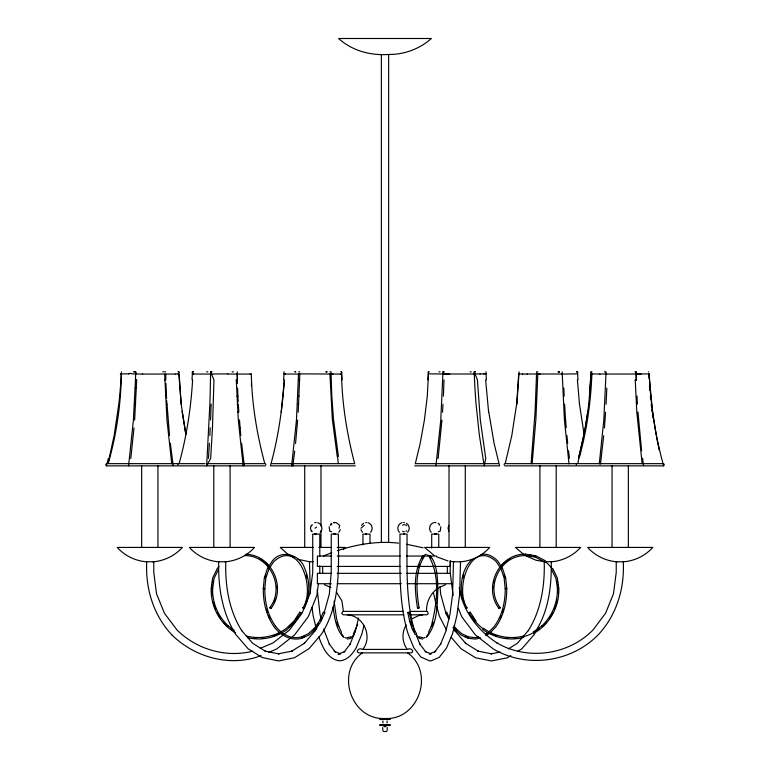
<?xml version="1.0" encoding="UTF-8"?>
<svg xmlns="http://www.w3.org/2000/svg" width="770" height="770" viewBox="0 0 770 770"><rect width="100%" height="100%" fill="white"/><g stroke="black" fill="none" stroke-linecap="round" stroke-linejoin="round"><path stroke-width="1.16" d="M599.262 463.896L603.834 420.045L606.067 371.843M135.655 371.843C137.724 376.713 128.725 371.708 129.004 374.066M134.625 420.122L136.675 379.966L135.462 379.966L133.412 420.045L128.58 465.86M291.637 465.86L296.469 420.045L298.5 373.873L340.253 374.066M298.202 412.191L299.828 374.191M444.001 379.995L443.405 396.175M537.816 374.162L535.891 419.159L532.147 463.8M211.144 404.106L210.556 419.977M466.091 607.905L465.648 608.377L467.072 607.963C454.127 588.415 471.057 538.278 496.361 561.763L501.164 569.097L504.186 578.289L505.187 588.598L506.699 588.559C506.91 602.082 503.715 615.894 495.755 627.001L490.432 632.526M591.88 374.162C590.821 401.988 586.856 429.727 579.598 456.629M606.827 388.109L606.086 404.212M105.837 464.83L106.433 463.656L106.347 465.86L265.39 465.86M177.995 464.83L178.062 464.262M504.1 464.83L504.388 463.838M576.258 464.83L576.547 463.838M283.649 379.87L284.024 371.766M281.214 412.133L284.361 379.995C282.378 408.543 278.249 437.918 270.424 465.86L355.268 465.86M427.956 379.87L428.332 371.766L429.044 371.862M192.028 379.87L192.413 371.766L193.126 371.862L192.413 371.766M522.695 374.066L518.672 373.873L516.795 404.212L519.096 371.843M209.825 435.608L210.21 427.822M209.401 443.308L208.449 458.468M442.509 412.191L442.991 404.212M531.156 463.656L531.627 455.936M552.639 568.347L557.307 577.943L558.799 588.434L557.365 588.492C557.807 602.612 551.975 616.52 541.589 626.097M192.596 379.966C191.008 407.638 186.638 436.523 179.073 463.742M424.068 556.903C414.761 571.388 416.387 591.312 419.101 607.982L417.513 608.136C414.789 591.139 413.028 571.292 422.72 556.104M605.595 412.2L604.412 427.976M297.644 420.122L295.545 443.462M441.951 420.122L438.092 458.583M589.637 396.136L590.831 373.873L599.946 374.066M133.99 427.976L130.765 458.583M302.928 607.963L302.918 607.886C315.902 588.367 298.895 538.288 273.639 561.763L268.836 569.097L265.814 578.289L264.813 588.598L263.311 588.501L264.283 578.039L267.45 568.443L272.416 560.858C281.724 548.866 300.406 554.929 304.708 568.424L304.756 568.501C310.175 581.119 310.108 595.816 304.4 608.319L302.957 607.828L304.4 608.319M531.647 456.418L535.112 411.276L536.632 371.804L537.874 371.881M603.709 435.762L600.465 464.021M588.79 404.154L591.235 371.775L591.976 371.881M206.639 371.823L207.804 371.843M227.795 374.066L249.913 374.066M467.072 607.963L466.274 607.848M294.698 451.066L292.802 465.975M516.641 404.154L511.79 435.666L505.178 463.742M588.934 403.374L585.373 427.889L578.771 458.458M318.405 583.573L316.874 595.47L308.241 616.741L294.506 635.009L292.629 636.482M329.185 526.747L329.753 531.107M435.945 465.86L440.777 420.045L442.971 371.794L444.184 371.862L443.01 371.843M218.545 569.194L214.079 578.376L212.616 588.636L211.201 588.434L212.693 577.943L217.361 568.347L218.998 566.653M587.962 411.161L584.112 434.088L578.915 456.196M577.914 463.656L579.078 455.936M323.304 612.275L324.738 612.804L323.304 612.275L319.348 621.159L314.179 628.484M339.041 528.23L339.705 525.352L336.221 522.676M382.95 722.953L382.882 720.941M358.57 617.963L355.211 631.833L355.384 631.227L349.965 644.394L350.408 643.768L344.151 651.978L344.816 651.449L338.155 654.231L340.706 653.961L334.065 651.189L334.825 651.555M363.979 625.51L361.929 633.883L356.26 647.647C352.641 653.98 346.808 661.045 338.771 660.785C327.25 658.745 322.341 646.588 318.799 636.915M409.727 621.602L407.831 612.641L408.61 612.179L409.419 612.448L411.305 621.361M107.964 463.733L114.153 435.56L118.821 404.077A466.514 452.49 -90 0 0 121.256 374.162M415.251 463.896L420.199 443.356L424.405 420.045L427.302 396.136L428.467 373.873L449.767 374.008M500.288 607.771L499.008 608.435L500.288 607.771C484.58 587.866 499.923 555.083 525.602 555.565L535.477 557.191L544.409 561.888M106.347 465.86L108.349 458.458M324.208 612.679L329.358 593.94L331.235 572.476L331.235 534.091L338.3 534.091C338.742 567.962 340.638 604.566 321.36 634.278L309.039 648.648L294.419 657.782L278.586 660.939L262.156 657.522L248.084 648.735L235.697 634.393C222.135 612.747 218.016 586.942 218.728 561.763L225.774 561.763C225.109 585.652 228.873 610.177 241.761 630.717L241.453 630.332L252.675 643.297L265.737 651.449L265.15 651.131L279.115 653.903L278.432 653.807L292.379 651.045L291.724 651.189L304.747 643.066L304.246 643.393L315.479 630.409L315.219 630.822L316.845 627.627M428.226 372.584L428.871 371.843M431.19 626.482C436.879 604.383 440.661 577.279 429.285 556.951M192.308 372.584L192.981 371.843M590.58 372.584L591.245 371.843M382.671 727.534L382.94 730.836M387.118 720.941L387.05 722.953M108.137 463.742C116.578 434.347 121.005 403.576 121.391 372.998M357.675 624.403L353.334 634.018M304.237 607.828L302.023 613.266L289.376 630.101L273.032 642.931L260.241 648.34M306.45 602.381L309.983 593.67L312.726 572.408L312.726 534.091L319.791 534.091L319.791 556.412M458.304 608.233L461.759 616.741L475.494 635.009L493.522 649.11C526.699 668.495 571.003 662.402 597.934 635.077C616.539 615.461 624.672 588.453 623.276 561.763L616.231 561.763L616.231 572.418L613.488 593.689L605.586 613.228L592.958 630.033C568.193 655.154 527.469 660.756 496.968 642.931L497.112 643.017C477.881 630.601 462.606 610.735 459.257 587.77M311.224 525.352L310.454 528.23L311.224 531.107M340.282 529.721L338.79 532.301M440.248 531.107L440.815 526.747M448.823 525.352L448.053 528.23L448.823 531.107M324.738 612.804L320.724 621.813L315.44 629.302M428.438 632.44L431.229 626.347M387.06 730.836L387.329 727.534M535.93 631.198L533.995 634.778L521.916 648.735L517.892 651.247M537.008 629.071C549.049 608.897 551.609 584.834 551.272 561.763L544.226 561.763C544.89 585.652 541.127 610.177 528.239 630.717L528.547 630.332L517.325 643.297L508.277 648.946M245.563 554.313C271.781 554.381 286.921 588.116 270.992 608.435L269.712 607.771C285.42 587.866 270.078 555.083 244.398 555.565L244.446 555.574M559.318 371.766L558.135 371.843L559.424 371.814M474.917 621.929L469.065 612.804L470.22 612.179L476.033 621.034M470.22 612.179L469.007 612.91M406.214 625.028C401.468 632.363 402.036 642.469 407.263 649.408L362.737 649.408C373.094 636.732 363.594 615.538 347.241 614.826M569.011 463.896L564.429 420.045L562.244 374.066L577.279 373.873M171.739 463.742L166.965 420.045L164.665 374.066L175.156 374.066M483.791 374.066L485.966 373.681L485.524 374.066M247.497 637.618C261.174 641.073 275.91 637.753 287.229 629.465L295.083 621.929L300.935 612.804L299.78 612.179L293.967 621.034L286.382 628.32C275.083 636.675 260.298 639.591 246.679 636.049M417.513 608.136L419.101 607.982M320.262 532.301C323.352 529.385 321.831 523.658 317.692 522.676M361.496 525.352L363.594 523.244M370.534 532.301C373.623 529.385 372.093 523.658 367.954 522.676M407.59 532.301C410.208 529.77 409.592 525.015 406.406 523.244M641.16 374.008L606.029 374.066M263.273 588.472L264.457 588.636M480.085 374.008L484.089 373.873M343.285 549.616L345.412 547.422L337.241 547.422M362.429 652.864C335.547 671.748 350.466 718.66 383.325 718.554M436.234 589.522C429.775 594.738 426.099 603.083 426.59 611.37L410.102 611.37M435.175 651.555L434.54 652.123L440.806 643.903L440.411 644.557L445.84 631.362L449.93 614.595L452.577 594.353L453.482 561.763L460.527 561.763L459.613 594.777L456.908 615.413L452.5 633.749L446.456 648.138L439.189 657.416L431.229 660.785L429.487 660.843L420.824 656.993L413.74 647.647L407.908 633.277C398.34 601.12 400.053 567.23 399.976 534.091L407.041 534.091C407.147 566.739 405.367 600.138 414.789 631.833M361.005 528.23L364.239 525.352M314.256 628.397L308.26 633.71L301.503 636.877M315.363 629.388L309.078 634.913L301.994 638.234M354.749 463.896C347.029 434.598 342.034 403.875 341.534 373.873M264.822 463.742C256.939 434.53 251.838 403.827 251.328 373.873M210.576 371.814L211.865 371.843L210.682 371.766M290.742 637.955L276.613 649.023L268.788 652.354M472.068 559.424C461.509 569.251 459.767 585.431 462.308 599.002M330.667 524.158L331.86 523.244M342.544 611.601L341.736 613.546L343.41 614.826L403.875 614.826M315.046 528.23L316.605 527.084M426.426 637.348C437.716 624.143 437.139 604.922 437.938 588.54L436.359 588.53L436.908 588.492M532.994 632.151L541.608 626.077M533.687 633.392C549.568 624.537 559.492 606.731 558.779 588.578L557.99 588.521M480.846 554.852C486.948 552.581 493.426 556.7 497.584 560.858L502.55 568.443L505.717 578.039L506.727 588.472L505.226 588.492C505.341 601.765 502.29 615.336 494.446 626.241L488.69 632.209L485.86 633.893M164.665 374.066L142.652 374.066M510.856 655.636L507.257 657.84L491.414 660.939L475.581 657.782L460.961 648.648L451.162 637.31M485.822 635.616L489.682 633.306M412.046 618.734L418.976 615.49L422.759 614.826M445.493 612.448L446.696 612.275L449.333 618.194M439.689 531.29L438.371 531.762M480.211 373.873L474.281 374.066L474.512 371.785M439.131 587.481L445.609 584.671M423 555.873L426.339 554.188M301.84 638.263C291.301 641.323 280.569 635.404 274.322 627.088L274.245 627.001C266.285 615.894 263.09 602.082 263.302 588.569L263.523 588.55M558.192 371.843L559.405 371.843M261.107 655.607C230.74 667.388 194.964 657.609 172.066 635.077L171.989 634.971M323.41 556.046L331.726 552.668M366.472 522.474L365.654 522.676M403.528 533.985L404.346 533.793M435.936 651.189L429.294 653.961L431.027 653.903M402.046 522.676C397.907 523.658 396.377 529.385 399.466 532.301M433.78 522.676C429.641 523.658 428.11 529.385 431.21 532.301M488.632 412.191L485.639 379.966M133.807 371.794L134.962 371.843L133.941 371.862M438.967 371.814L440.103 371.843M648.725 374.066L649.591 373.873L636.222 374.008M135.741 371.766L135.424 379.937L136.675 379.995M185.859 434.559L181.066 403.374L179.169 373.873L178.062 373.873M337.366 550.656C357.001 544.294 377.945 540.713 398.591 543.168M334.065 522.676L335.219 522.474L333.747 522.676L334.729 522.474M435.271 533.985L436.253 533.793L434.781 533.985L435.887 533.793M210.595 371.843L211.808 371.843M162.72 371.862L163.558 371.766M551.455 569.194L555.921 578.376L557.461 588.501M437.042 588.636L436.32 588.521L437.938 588.521C437.35 577.558 437.36 565.315 430.565 556.065M648.369 371.843L648.629 371.843M232.126 371.881L233.368 371.804M347.193 637.675L350.552 636.877M351.033 638.234L347.376 639.09M478.738 636.877L475.234 637.675L468.343 636.857M480.73 637.887L475.427 639.09L468.16 638.263M178.024 371.881L178.765 371.775M500.192 652.055L490.885 653.903L491.568 653.807L477.621 651.045L478.276 651.189L465.253 643.066L465.754 643.393L454.521 630.409L454.781 630.822L453.155 627.627M577.404 379.966L579.473 404.154L584.122 434.559M329.897 371.843L331.033 371.814L331.764 395.597L333.458 418.957L338.386 456.302M525.544 554.13L535.949 555.815L545.275 560.724M525.592 554.121C498.873 553.591 482.732 587.645 499.008 608.435M577.587 371.766L576.874 371.862L577.587 371.766L577.972 379.87M211.808 588.54L212.645 588.492C212.183 602.612 218.026 616.52 228.411 626.097M523.321 636.049C509.701 639.591 494.918 636.675 483.618 628.32M523.687 637.435C509.653 641.083 494.427 638.08 482.771 629.465M235.331 632.699C219.893 623.873 210.576 606.26 211.221 588.578L211.769 588.53M386.675 718.554C419.534 718.66 434.453 671.748 407.571 652.864M340.956 371.862L341.668 371.766L342.044 379.87M314.747 522.676L316.2 522.474M252.704 651.199C225.803 657.975 196.725 649.408 177.042 630.033L164.414 613.228L156.512 593.689L153.769 572.418L153.769 561.763L146.724 561.763C145.328 588.453 153.461 615.461 172.066 635.077M664.163 464.83L663.567 463.656L663.653 465.86L504.61 465.86M474.224 371.843L475.283 371.775L474.224 371.843A466.514 324.584 -90 0 0 476.053 404.077L479.402 435.56L484.224 465.86L485.764 458.458L480.316 420.045L477.419 379.966L474.618 372.853M301.657 636.857C291.532 639.793 281.849 634.355 275.477 626.154L275.554 626.241C267.729 615.336 264.62 601.774 264.832 588.501L264.534 588.492M152.845 561.811C164.058 561.051 174.848 555.776 182.355 547.422L117.223 547.422C124.73 555.776 135.52 561.051 146.733 561.811M225.004 561.811C236.207 561.051 247.006 555.776 254.514 547.422L189.372 547.422C196.879 555.776 207.679 561.051 218.892 561.811M460.21 561.811C471.423 561.051 482.213 555.776 489.72 547.422L424.588 547.422L433.933 555.266M551.108 561.811C562.321 561.051 573.121 555.776 580.628 547.422L515.486 547.422L523.995 554.689M623.267 561.811C634.48 561.051 645.27 555.776 652.777 547.422L587.645 547.422C595.152 555.776 605.942 561.051 617.155 561.811M212.539 588.501L212.616 588.636M269.712 607.771L270.992 608.435M506.188 588.434L506.727 588.472M604.363 371.862L605.384 371.843M326.99 371.843L325.816 371.862L327.029 371.823M470.114 371.862L471.288 371.843M388.638 54.458C404.221 54.67 419.756 48.876 431.373 38.5L338.627 38.5C352.063 50.782 370.726 55.738 388.638 54.458L388.638 542.378M128.773 373.873L120.409 373.873L121.304 373.873M227.853 373.873L211.808 374.018M121.371 371.843L121.631 371.843M295.776 371.843L294.737 371.756L295.488 371.785M135.51 374.008L142.614 374.008M175.3 374.008L178.13 374.008M192.875 374.008L210.556 374.066M250.067 374.008L251.174 374.008M284.034 373.681L285.439 374.066M285.285 374.008L298.664 374.066M330.051 374.008L333.025 374.008M340.407 374.008L341.38 374.008M444.088 374.008L474.387 374.008M522.541 374.008L527.229 374.066M536.575 374.008L540.155 374.066M562.321 374.008L527.104 374.008M591.524 374.008L592.246 374.066M599.83 374.008L605.942 374.008M243.156 465.86L238.315 420.045L236.274 379.966L237.314 379.966L237.43 383.47M642.151 463.742L636.8 412.133L635.231 379.966L636.251 379.966L636.116 374.182M109.302 463.656L178.64 463.656M179.91 463.656L204.955 463.656M206.678 463.656L263.667 463.656M271.964 463.656L353.728 463.656M416.272 463.656L482.703 463.656M484.157 463.656L498.036 463.656M506.025 463.656L577.163 463.656M578.491 463.656L663.567 463.656M414.732 465.86L499.576 465.86L494.109 443.356L488.786 412.133M403.528 522.474L404.346 522.676M435.271 522.474L434.781 522.474L435.936 522.676M314.747 533.793L316.2 533.985M334.113 533.793L335.219 533.985L334.113 533.793L334.729 533.985M366.472 533.985L365.654 533.793M313.332 547.422L280.28 547.422L287.094 553.553L294.111 557.682M318.944 547.422L330.985 547.422M331.658 556.046L317.394 556.046L317.394 566.422L331.225 566.422M337.193 556.046L400.169 556.046M406.656 556.046L436.388 556.046M313.313 561.763L309.473 561.763L310.339 593.622M337.193 566.422L400.169 566.422M406.916 566.422L450.306 566.422L450.306 560.656M331.225 573.332L317.394 573.332L317.394 583.708L331.225 583.708M337.193 573.332L401.334 573.332M406.916 573.332L450.306 573.332M337.193 583.708L401.334 583.708M407.157 583.708L452.606 583.708M403.567 611.37L343.41 611.37L341.899 600.918L336.365 591.928M410.102 614.826L427.042 614.768L428.264 613.546L427.456 611.601M362.381 649.408C359.542 647.002 354.662 651.776 358.878 652.864L411.122 652.864C415.338 651.776 410.458 647.002 407.619 649.408M379.677 718.554L390.323 718.554M379.677 719.43L390.323 719.43M379.677 724.618L390.323 724.618M379.677 725.484L390.323 725.484M383.72 726.177L386.28 726.177M383.498 731.5L386.502 731.5M385.433 718.554L386.376 718.554M298.712 371.843L299.886 371.862M636.059 371.862L635.038 371.843L636.193 371.794L636.386 379.918M164.616 371.843L165.637 371.862M298.519 379.966L299.694 379.995M236.274 379.966L237.314 379.995L237.179 374.182M635.231 379.966L636.261 379.995M164.809 379.966L165.839 379.995M135.202 388.07L136.415 388.099M297.923 396.136L299.097 396.175M236.871 396.136L237.911 396.175L238.209 401.921M165.444 396.136L166.464 396.175L166.59 398.475M134.452 404.154L135.664 404.212M297.509 404.154L298.683 404.212M237.276 404.154L238.325 404.212L238.806 412.191L237.766 412.133M408.427 612.91L407.831 612.641M445.435 612.901L446.696 612.275M577.019 371.843L577.693 372.584M178.756 371.843L179.42 372.584M341.129 371.843L341.774 372.584M544.996 561.811L535.978 560.223L525.718 555.776M451.056 561.494L454.098 561.811M309.79 561.811L297.865 559.28M422.624 639.09L418.967 638.234M404.308 531.762L402.633 531.29M406.493 544.255L423.086 547.778M331.629 531.762L330.311 531.29M300.993 612.91L299.78 612.179M419.448 636.877L422.807 637.675M448.044 560.964L436.58 556.787M324.391 584.671L330.869 587.481M430.892 653.836L425.184 651.449L425.849 651.978L419.592 643.768L420.035 644.394L416.426 635.616M468.497 636.877L461.74 633.71L455.744 628.397M468.006 638.234L460.922 634.913L454.637 629.388M228.392 626.077L234.147 630.13M343.574 637.348C335.903 629.311 334.623 617.434 333.025 606.981M438.14 523.244L439.333 524.158M192.712 374.008L193.607 374.008M362.41 532.301L360.918 529.721M335.46 652.123L329.194 643.903L329.589 644.557L323.602 629.071M453.886 625.74L455.821 628.484M453.241 627.425L454.56 629.302M265.611 463.838L265.9 464.83M416.666 634.018L413.74 628.609L411.276 621.255M415.232 634.673L412.268 629.177L409.756 621.717M448.814 619.109L446.1 613.786L440.642 593.94L440.017 586.788M446.475 630.033L439.439 616.231L436.706 606.269M338.771 626.347L341.562 632.44M211.009 372.853L213.964 379.966L212.472 427.889L210.672 458.458L206.649 465.86L209.873 404.077A466.514 127.897 -90 0 0 210.576 372.998M338.81 626.482L336.519 618.531L334.093 601.11M436.089 604.055L433.452 592.842M663.653 465.86C655.26 436.003 650.621 405.136 649.283 374.162M321.1 618.743L319.993 614.162L317.23 589.772M316.412 629.273L313.159 615.846L312.043 607.386M657.975 444.001L659.351 450.508M656.463 436.34L657.744 442.923M185.474 431.932L182.038 411.161M656.252 435.243L652.575 411.806L649.495 379.831M337.279 456.658L332.332 419.159L329.935 374.124M652.623 415.425L652.941 417.686M642.565 458.246L643.595 465.629M173.173 465.638L170.314 443.173M244.302 465.629L241.578 443.173M453.126 595.47L450.209 572.861L450.209 561.118M651.179 404.077L651.459 406.358M651.872 409.765L652.151 412.037M568.529 450.768L569.434 458.246M641.612 450.758L637.955 412.008M181.21 404.154L178.852 374.066M566.913 435.502L567.683 443.183M169.506 435.502L167.023 404.058M337.549 455.936L338.251 463.656M240.105 427.745L240.808 435.502M565.594 419.91L566.22 427.745M239.48 419.91L240.115 427.812M565.594 419.977L564.554 404.106M251.367 383.47L251.52 385.789M637.011 396.05L637.444 404.058M166.715 400.766L166.898 404.212M485.976 371.766L486.351 379.87M166.464 396.175L165.954 383.47M563.813 388.032L564.14 396.088M237.574 388.099L237.911 396.175M165.694 374.191L165.81 378.83M237.256 371.823L237.439 379.937M562.196 371.843L562.244 374.066M628.349 465.86L628.349 547.422M612.063 465.86L612.063 547.422M556.2 465.86L556.2 547.422M539.914 465.86L539.914 547.422M465.292 465.86L465.292 547.422M449.016 465.86L449.016 547.422M447.341 566.422L447.341 573.332M438.765 547.287L438.765 534.091L431.7 534.091L431.7 548.163M381.362 54.458L381.362 542.378M370.024 543.456L370.024 534.091L362.959 534.091L362.959 544.919M322.659 566.422L322.659 573.332M320.984 465.86L320.984 525.833M320.984 530.626L320.984 547.422M319.791 565.815L319.791 572.861M304.708 465.86L304.708 547.422M230.086 465.86L230.086 547.422M213.8 465.86L213.8 547.422M157.937 465.86L157.937 547.422M141.651 465.86L141.651 547.422M433.366 622.256A47.875 15.111 -90 0 1 432.336 625.587M428.553 633.729A47.875 15.111 -90 0 1 426.647 636.135M425.165 637.377A47.875 15.111 -90 0 1 423.462 638.195M419.207 637.56A47.875 15.111 -90 0 1 415.954 634.345M413.942 630.938A47.875 15.111 -90 0 1 412.999 628.888M411.517 624.874A47.875 15.111 -90 0 1 410.516 621.486M427.485 554.949A33.206 10.482 -90 0 1 431.152 558.067M418.408 567.577A33.206 10.482 -90 0 1 419.361 564.208M422.162 558.067A33.206 10.482 -90 0 1 423.394 556.508M405.983 525.169A3.532 3.349 -90 0 1 406.675 525.737M406.675 530.732A3.532 3.349 -90 0 1 405.983 531.29M402.633 525.169A3.532 3.349 -90 0 1 405.174 524.822M321.976 617.675A47.875 31.791 -90 0 1 320.541 620.562M318.847 623.498A47.875 31.791 -90 0 1 316.894 626.328M314.805 628.888A47.875 31.791 -90 0 1 313.13 630.659M304.747 636.463A47.875 31.791 -90 0 1 301.753 637.56M270.058 618.637A47.875 31.791 -90 0 1 268.73 615.634M267.546 612.477A47.875 31.791 -90 0 1 266.526 609.214M265.044 578.164A33.206 22.041 90 0 1 265.852 574.882M306.325 574.882A33.206 22.041 90 0 1 307.124 578.154M306.932 598.858A33.206 22.041 90 0 1 305.353 604.19M330.311 525.169A3.532 2.647 90 0 1 331.629 524.697M255.804 638.311A47.875 46.903 90 0 1 253.455 638.099M234.609 631.573A47.875 46.903 90 0 1 230.673 628.878M227.93 626.616A47.875 46.903 90 0 1 223.733 622.381M220.778 618.637A47.875 46.903 90 0 1 217.073 612.477M215.571 609.214A47.875 46.903 90 0 1 213.309 602.371M212.077 595.277A47.875 46.903 90 0 1 211.846 590.455M298.029 616.683A47.875 46.903 90 0 1 295.998 619.619M294.525 621.486A47.875 46.903 90 0 1 288.654 627.406M279.78 633.325A47.875 46.903 90 0 1 277.652 634.345M276.574 634.807A47.875 46.903 90 0 1 273.254 636.059M264.043 638.099A47.875 46.903 90 0 1 261.685 638.311M259.827 558.808A33.206 32.523 -90 0 1 268.778 566.037M276.902 586.211A33.206 32.523 -90 0 1 276.95 588.53M275.188 598.858A33.206 32.523 -90 0 1 273.899 602.092M211.914 587.375A33.206 32.523 -90 0 1 212.039 585.046M212.327 582.707A33.206 32.523 -90 0 1 212.78 580.397M312.139 531.647A3.532 0.712 90 0 1 311.821 530.732M311.821 525.737A3.532 0.712 90 0 1 312.322 524.697M346.539 638.195A47.875 15.111 90 0 1 344.835 637.377M343.353 636.135A47.875 15.111 90 0 1 341.447 633.729M337.664 625.587A47.875 15.111 90 0 1 336.634 622.256M354.046 634.345A47.875 15.111 90 0 1 350.793 637.56M504.148 574.882A33.206 22.041 -90 0 1 504.956 578.164M464.647 604.19A33.206 22.041 -90 0 1 463.068 598.858M462.876 578.154A33.206 22.041 -90 0 1 463.675 574.882M468.247 637.56A47.875 31.791 90 0 1 465.253 636.463M456.87 630.659A47.875 31.791 90 0 1 455.195 628.888M503.474 609.214A47.875 31.791 90 0 1 502.454 612.477M501.27 615.634A47.875 31.791 90 0 1 499.942 618.637M439.054 524.822A3.532 2.647 -90 0 1 439.689 525.169M493.05 588.53A33.206 32.523 90 0 1 493.098 586.211M493.474 582.697A33.206 32.523 90 0 1 493.926 580.397M501.222 566.037A33.206 32.523 90 0 1 510.173 558.808M528.99 555.035A33.206 32.523 90 0 1 531.281 555.363M533.533 555.863A33.206 32.523 90 0 1 535.708 556.508M544.842 561.311A33.206 32.523 90 0 1 552.051 568.77M557.22 580.397A33.206 32.523 90 0 1 557.673 582.707M557.961 585.046A33.206 32.523 90 0 1 558.086 588.53M558.086 588.049A47.875 46.903 -90 0 1 558.096 592.862M557.22 600.023A47.875 46.903 -90 0 1 554.429 609.214M552.927 612.477A47.875 46.903 -90 0 1 549.222 618.637M546.267 622.381A47.875 46.903 -90 0 1 542.07 626.616M539.327 628.878A47.875 46.903 -90 0 1 533.35 632.757M532.311 633.306A47.875 46.903 -90 0 1 523.504 636.742M516.545 638.099A47.875 46.903 -90 0 1 514.196 638.311M508.316 638.311A47.875 46.903 -90 0 1 505.957 638.099M496.746 636.059A47.875 46.903 -90 0 1 493.426 634.807M492.348 634.345A47.875 46.903 -90 0 1 490.221 633.325M483.194 628.888A47.875 46.903 -90 0 1 471.972 616.683M650.688 399.505A466.514 452.49 90 0 1 650.342 396.078M649.822 390.332A466.514 452.49 90 0 1 649.457 385.722M648.995 378.792A466.514 452.49 90 0 1 648.744 374.162M384.673 726.177L385 726.793L384.673 726.177"/></g></svg>
